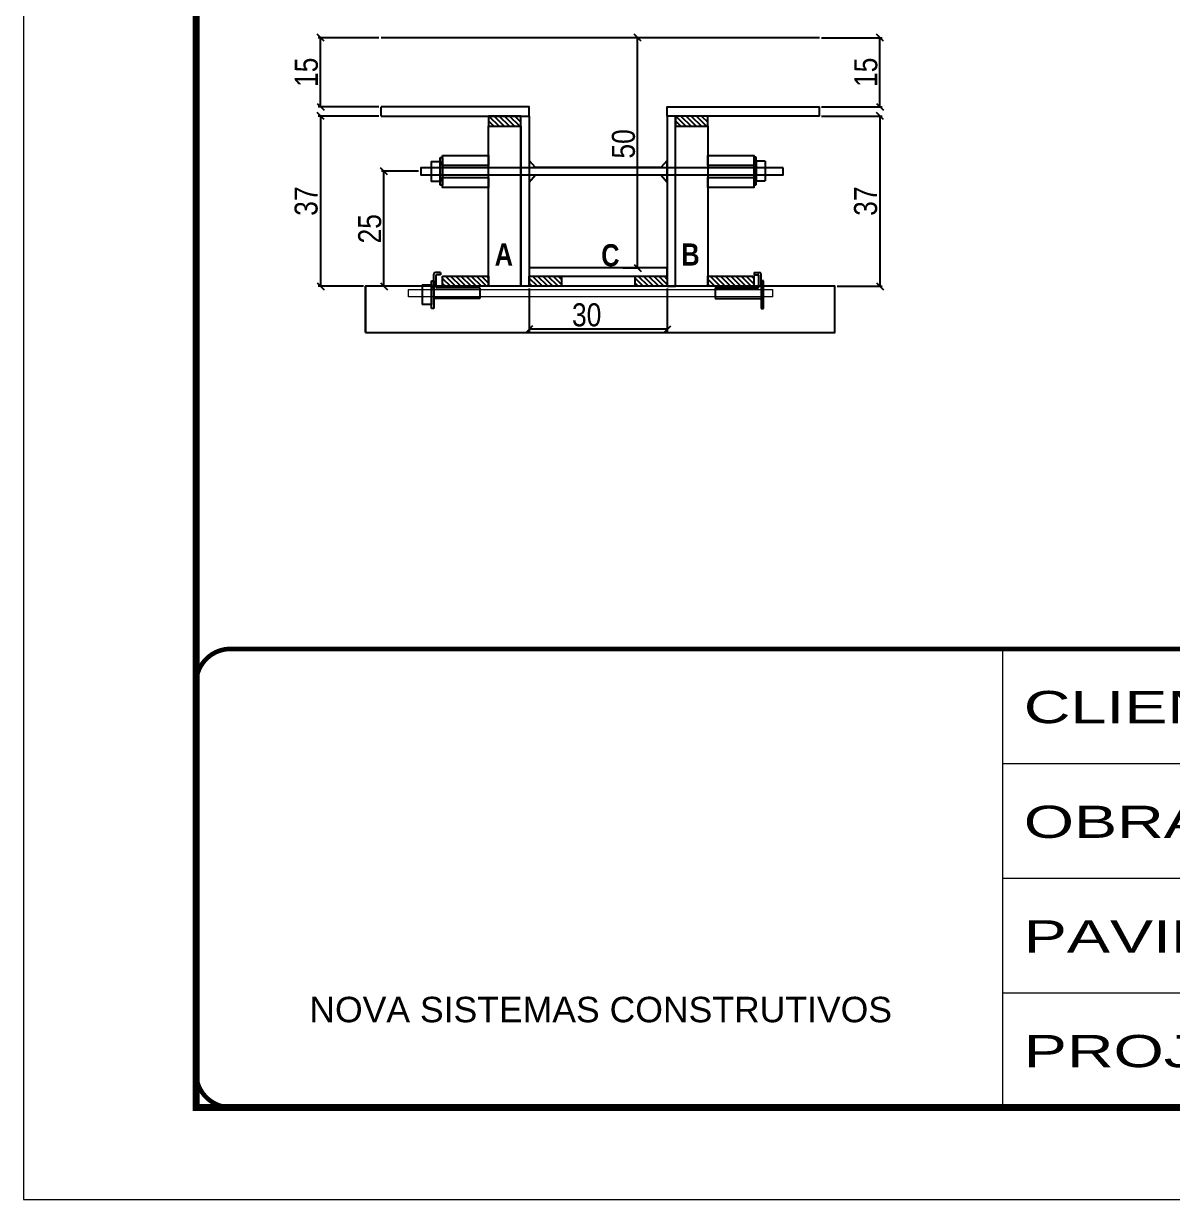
# Model space of a CAD drawing. Extents: x -3394 to 16474, y -5031 to 14397.
# Drawn here: x 7442 to 7942, y 11049 to 11560 of the extents above; entities that cross this region are included whole.
import ezdxf

# ---------------------------------------------------------------- set-up
doc = ezdxf.new("R2010")
doc.units = 0
doc.linetypes.add('CONTINUO', pattern=[0])
doc.linetypes.add('DASHED', pattern=[0.75, 0.5, -0.25])
doc.layers.get('0').update_dxf_attribs({"linetype": 'CONTINUOUS'})
doc.layers.get('Defpoints').update_dxf_attribs({"linetype": 'CONTINUOUS'})
for name, color, linetype in [('1HACHURA MADEIRAS', 1, 'CONTINUOUS'), ('barrote', 251, 'CONTINUOUS'), ('COTA', 241, 'CONTINUOUS'), ('detalhes', 4, 'CONTINUOUS'), ('Painéis', 200, 'CONTINUOUS'), ('presilha', 1, 'CONTINUOUS'), ('SARR_2.2x10', 60, 'CONTINUOUS'), ('SARR_2.2x7', 40, 'CONTINUOUS'), ('SARR_3.5x7', 81, 'CONTINUOUS'), ('Tubo de PVC', 51, 'CONTINUOUS')]:
    doc.layers.add(name, color=color, linetype=linetype)
for name, color, linetype, lineweight in [('CONCRETO', 251, 'CONTINUOUS', 25), ('Folhas', 255, 'CONTINUOUS', 9), ('SARRAFO DE PRESSAO', 251, 'DASHED', 9), ('SCO-___-LAJ', 2, 'CONTINUOUS', 0)]:
    doc.layers.add(name, color=color, linetype=linetype, lineweight=lineweight)
doc.styles.add('ARIAL', font='arial.ttf')
doc.styles.add('COTA TECNICA 2X', font='techl___.ttf', dxfattribs={"height": 10})
doc.styles.add('TECNICA', font='techb___.ttf', dxfattribs={"height": 10})
doc.styles.add('Tecnologia', font='')
doc.styles.get('Tecnologia').set_extended_font_data('Forgotten Futurist')
doc.dimstyles.new('SECAO', dxfattribs={"dimscale": 0.333333, "dimtxt": 5, "dimasz": 9, "dimexe": 3, "dimexo": 3, "dimgap": 3, "dimtad": 1, "dimdec": 1, "dimlfac": 0.5, "dimzin": 12, "dimdsep": 46, "dimtxsty": 'COTA TECNICA 2X', "dimblk1": 'OBLIQUE', "dimblk2": 'OBLIQUE', "dimsah": 1, "dimcen": 0.9, "dimclrd": 4, "dimclre": 4, "dimclrt": 240, "dimadec": 1, "dimazin": 3, "dimtfac": 1, "dimtdec": 1, "dimtmove": 0, "dimatfit": 3, "dimfxl": 1, "dimtolj": 1, "dimtzin": 12, "dimarcsym": 0})

# ---------------------------------------------------------------- blocks, each defined once
blk = doc.blocks.new('9999999999')
at = {"color": 30, "linetype": 'CONTINUO'}
for p, q in [((98564.56, 34230.21), (98564.56, 34429.45)), ((98564.56, 34379.64), (99583.98, 34379.64)), ((98564.56, 34329.83), (99487.98, 34329.83)), ((98564.56, 34280.02), (99487.98, 34280.02))]:
    blk.add_line(p, q, dxfattribs=at)
at = {"color": 30, "linetype": 'CONTINUO', "const_width": 2}
blk.add_lwpolyline([(99583.98, 34230.21), (99583.98, 34414.45, 0.414214), (99568.98, 34429.45), (98228.98, 34429.45, 0.414214), (98213.98, 34414.45), (98213.98, 34245.21, 0.414214), (98228.98, 34230.21), (99583.98, 34230.21)], format="xyb", dxfattribs=at)
at = {"layer": 'Folhas'}
blk.add_lwpolyline([(98138.98, 34190.21), (99623.98, 34190.21), (99623.98, 35240.21), (98138.98, 35240.21)], close=True, dxfattribs=at)
at = {"layer": 'Folhas', "color": 30, "const_width": 3}
blk.add_lwpolyline([(98213.98, 34230.21), (99583.98, 34230.21), (99583.98, 35200.21), (98213.98, 35200.21)], close=True, dxfattribs=at)
at = {"color": 7, "linetype": 'Continuous', "ltscale": 5, "style": 'ARIAL'}
blk.add_text('NOVA SISTEMAS CONSTRUTIVOS', height=11.0592, dxfattribs=at).set_placement((98263.19, 34267.21))
at = {"layer": 'Folhas', "color": 7, "style": 'Tecnologia', "width": 1.5}
for s, p in [('CLIENTE:', (98573.65, 34397.17)), ('OBRA:', (98573.65, 34347.31)), ('PAVIMENTO:', (98573.65, 34297.5)), ('PROJETO:', (98573.65, 34247.69))]:
    blk.add_text(s, height=14, dxfattribs=at).set_placement(p)
blk = doc.blocks.new('_Oblique')
at = {"color": 0, "linetype": 'ByBlock', "lineweight": -2}
blk.add_line((-0.5, -0.5), (0.5, 0.5), dxfattribs=at)
blk = doc.blocks.new('*D339')
at = {"layer": 'COTA', "color": 4, "lineweight": -2, "transparency": 16777216}
for p, q in [((7661.94, 11445.19), (7661.94, 11426.52)), ((7721.94, 11445.19), (7721.94, 11426.52)), ((7721.94, 11427.52), (7661.94, 11427.52))]:
    blk.add_line(p, q, dxfattribs=at)
at = {"layer": 'Defpoints', "color": 0, "transparency": 16777216}
for p in [(7661.94, 11446.19), (7721.94, 11446.19), (7661.94, 11427.52)]:
    blk.add_point(p, dxfattribs=at)
at = {"layer": 'COTA', "color": 4, "lineweight": -2, "transparency": 16777216, "xscale": 3, "yscale": 3, "zscale": 3, "rotation": 180}
blk.add_blockref('_Oblique', (7661.94, 11427.52), dxfattribs=at)
at = {"layer": 'COTA', "color": 4, "lineweight": -2, "transparency": 16777216, "xscale": 3, "yscale": 3, "zscale": 3}
blk.add_blockref('_Oblique', (7721.94, 11427.52), dxfattribs=at)
at = {"layer": 'COTA', "color": 240, "transparency": 16777216, "insert": (7686.94, 11433.74), "char_height": 10, "attachment_point": 5, "style": 'COTA TECNICA 2X'}
blk.add_mtext('\\A1;30', dxfattribs=at)
blk = doc.blocks.new('PRESILHA METÁLICA 1')
at = {"layer": 'presilha'}
for p, q in [((6, 15.5), (7.5, 15.5)), ((6, -2.5), (6, 15.5)), ((7.5, 10.64), (7.5, 19.86)), ((7.5, 15.5), (7.5, -2.5)), ((12, 21), (8.64, 21)), ((9, 11.57), (9, 18.93)), ((12, 19.5), (9.57, 19.5)), ((12, 21), (12, 19.5)), ((0, 13), (6, 13)), ((0, 13), (0, 0)), ((6, 13), (6, 0)), ((37.5, 11), (9.57, 11)), ((37.5, 11), (37.5, 4.1)), ((6, 0), (0, 0)), ((37.5, 4.1), (7.5, 4.1)), ((7.5, -2.5), (6, -2.5))]:
    blk.add_line(p, q, dxfattribs=at)
for centre, radius, start, end in [((8.64, 19.86), 1.14, 90, 180), ((9.57, 18.93), 0.57, 90, 180), ((9.57, 11.57), 0.57, 180, 270)]:
    blk.add_arc(centre, radius, start, end, dxfattribs=at)
blk = doc.blocks.new('PRESILHA METÁLICA 2')
at = {"layer": 'presilha'}
for p, q in [((-5.25, 23.5), (-5.25, 22)), ((-5.25, 23.5), (-1.89, 23.5)), ((-5.25, 22), (-2.82, 22)), ((-2.25, 14.07), (-2.25, 21.43)), ((-0.75, 14.64), (-0.75, 22.36)), ((0.75, 18), (-0.75, 18)), ((-0.75, 18), (-0.75, 0)), ((0.75, 0), (0.75, 18)), ((-30.75, 13.5), (-30.75, 6.6)), ((-30.75, 13.5), (-2.82, 13.5)), ((-30.75, 6.6), (-0.75, 6.6)), ((-0.75, 0), (0.75, 0))]:
    blk.add_line(p, q, dxfattribs=at)
for centre, radius, start, end in [((-1.89, 22.36), 1.14, 0, 90), ((-2.82, 21.43), 0.57, 0, 90), ((-2.82, 14.07), 0.57, 270, 0)]:
    blk.add_arc(centre, radius, start, end, dxfattribs=at)
blk = doc.blocks.new('*D340')
at = {"layer": 'COTA', "color": 4, "lineweight": -2, "transparency": 16777216}
for p, q in [((7596.64, 11520.19), (7570.29, 11520.19)), ((7571.29, 11520.19), (7571.29, 11446.19)), ((7589.88, 11446.19), (7570.29, 11446.19))]:
    blk.add_line(p, q, dxfattribs=at)
at = {"layer": 'Defpoints', "color": 0, "transparency": 16777216}
for p in [(7597.64, 11520.19), (7571.29, 11446.19), (7590.88, 11446.19)]:
    blk.add_point(p, dxfattribs=at)
at = {"layer": 'COTA', "color": 4, "lineweight": -2, "transparency": 16777216, "xscale": 3, "yscale": 3, "zscale": 3}
for p, rotation in [((7571.29, 11520.19), 90), ((7571.29, 11446.19), 270)]:
    blk.add_blockref('_Oblique', p, dxfattribs=dict(at, rotation=rotation))
at = {"layer": 'COTA', "color": 240, "transparency": 16777216, "insert": (7565.07, 11483.19), "char_height": 10, "attachment_point": 5, "rotation": 90, "style": 'COTA TECNICA 2X'}
blk.add_mtext('\\A1;37', dxfattribs=at)
blk = doc.blocks.new('*D341')
at = {"layer": 'COTA', "color": 4, "lineweight": -2, "transparency": 16777216}
for p, q in [((7709.07, 11454.19), (7709.07, 11554.19)), ((7702.66, 11454.19), (7710.07, 11454.19))]:
    blk.add_line(p, q, dxfattribs=at)
at = {"layer": 'Defpoints', "color": 0, "transparency": 16777216}
for p in [(7709.07, 11554.19), (7709.07, 11554.19), (7701.66, 11454.19)]:
    blk.add_point(p, dxfattribs=at)
at = {"layer": 'COTA', "color": 4, "lineweight": -2, "transparency": 16777216, "xscale": 3, "yscale": 3, "zscale": 3}
for p, rotation in [((7709.07, 11554.19), 90), ((7709.07, 11454.19), 270)]:
    blk.add_blockref('_Oblique', p, dxfattribs=dict(at, rotation=rotation))
at = {"layer": 'COTA', "color": 240, "transparency": 16777216, "insert": (7702.96, 11508.08), "char_height": 10, "attachment_point": 5, "rotation": 90, "style": 'COTA TECNICA 2X'}
blk.add_mtext('\\A1;50', dxfattribs=at)
blk = doc.blocks.new('*D342')
at = {"layer": 'COTA', "color": 4, "lineweight": -2, "transparency": 16777216}
for p, q in [((7596.64, 11554.19), (7570.29, 11554.19)), ((7571.29, 11524.19), (7571.29, 11554.19)), ((7596.64, 11524.19), (7570.29, 11524.19))]:
    blk.add_line(p, q, dxfattribs=at)
at = {"layer": 'Defpoints', "color": 0, "transparency": 16777216}
for p in [(7571.29, 11554.19), (7597.64, 11554.19), (7597.64, 11524.19)]:
    blk.add_point(p, dxfattribs=at)
at = {"layer": 'COTA', "color": 4, "lineweight": -2, "transparency": 16777216, "xscale": 3, "yscale": 3, "zscale": 3}
for p, rotation in [((7571.29, 11554.19), 90), ((7571.29, 11524.19), 270)]:
    blk.add_blockref('_Oblique', p, dxfattribs=dict(at, rotation=rotation))
at = {"layer": 'COTA', "color": 240, "transparency": 16777216, "insert": (7565.18, 11539.19), "char_height": 10, "attachment_point": 5, "rotation": 90, "style": 'COTA TECNICA 2X'}
blk.add_mtext('\\A1;15', dxfattribs=at)
blk = doc.blocks.new('*D343')
at = {"layer": 'COTA', "color": 4, "lineweight": -2, "transparency": 16777216}
for p, q in [((7789.04, 11520.19), (7815.4, 11520.19)), ((7814.4, 11520.19), (7814.4, 11446.19)), ((7795.8, 11446.19), (7815.4, 11446.19))]:
    blk.add_line(p, q, dxfattribs=at)
at = {"layer": 'Defpoints', "color": 0, "transparency": 16777216}
for p in [(7788.04, 11520.19), (7794.8, 11446.19), (7814.4, 11446.19)]:
    blk.add_point(p, dxfattribs=at)
at = {"layer": 'COTA', "color": 4, "lineweight": -2, "transparency": 16777216, "xscale": 3, "yscale": 3, "zscale": 3}
for p, rotation in [((7814.4, 11520.19), 90), ((7814.4, 11446.19), 270)]:
    blk.add_blockref('_Oblique', p, dxfattribs=dict(at, rotation=rotation))
at = {"layer": 'COTA', "color": 240, "transparency": 16777216, "insert": (7808.18, 11483.19), "char_height": 10, "attachment_point": 5, "rotation": 90, "style": 'COTA TECNICA 2X'}
blk.add_mtext('\\A1;37', dxfattribs=at)
blk = doc.blocks.new('*D344')
at = {"layer": 'COTA', "color": 4, "lineweight": -2, "transparency": 16777216}
for p, q in [((7789.04, 11554.19), (7815.4, 11554.19)), ((7814.4, 11524.19), (7814.4, 11554.19)), ((7789.04, 11524.19), (7815.4, 11524.19))]:
    blk.add_line(p, q, dxfattribs=at)
at = {"layer": 'Defpoints', "color": 0, "transparency": 16777216}
for p in [(7788.04, 11554.19), (7814.4, 11554.19), (7788.04, 11524.19)]:
    blk.add_point(p, dxfattribs=at)
at = {"layer": 'COTA', "color": 4, "lineweight": -2, "transparency": 16777216, "xscale": 3, "yscale": 3, "zscale": 3}
for p, rotation in [((7814.4, 11554.19), 90), ((7814.4, 11524.19), 270)]:
    blk.add_blockref('_Oblique', p, dxfattribs=dict(at, rotation=rotation))
at = {"layer": 'COTA', "color": 240, "transparency": 16777216, "insert": (7808.29, 11539.19), "char_height": 10, "attachment_point": 5, "rotation": 90, "style": 'COTA TECNICA 2X'}
blk.add_mtext('\\A1;15', dxfattribs=at)
blk = doc.blocks.new('*D359')
at = {"layer": 'COTA', "color": 4, "lineweight": -2, "transparency": 16777216}
for p, q in [((7613.86, 11496.19), (7597.81, 11496.19)), ((7598.81, 11446.19), (7598.81, 11496.19)), ((7623.34, 11446.19), (7597.81, 11446.19))]:
    blk.add_line(p, q, dxfattribs=at)
at = {"layer": 'Defpoints', "color": 0, "transparency": 16777216}
for p in [(7598.81, 11496.19), (7614.86, 11496.19), (7624.34, 11446.19)]:
    blk.add_point(p, dxfattribs=at)
at = {"layer": 'COTA', "color": 4, "lineweight": -2, "transparency": 16777216, "xscale": 3, "yscale": 3, "zscale": 3}
for p, rotation in [((7598.81, 11496.19), 90), ((7598.81, 11446.19), 270)]:
    blk.add_blockref('_Oblique', p, dxfattribs=dict(at, rotation=rotation))
at = {"layer": 'COTA', "color": 240, "transparency": 16777216, "insert": (7592.7, 11471.19), "char_height": 10, "attachment_point": 5, "rotation": 90, "style": 'COTA TECNICA 2X'}
blk.add_mtext('\\A1;25', dxfattribs=at)

msp = doc.modelspace()

# ---------------------------------------------------------------- hatches: boundary and pattern name
at = {"layer": 'SARR_2.2x10'}
h = msp.add_hatch(dxfattribs=at)
h.set_pattern_fill('ANSI31', color=256, scale=0.5, angle=90)
h.set_pattern_definition([(135, (40722.1631, -112065.9788), (-1.122532015, -1.122532015), [])])
h.paths.add_polyline_path([(7624.34, 11450.59), (7624.34, 11446.19), (7644.34, 11446.19), (7644.34, 11450.59)])
h = msp.add_hatch(dxfattribs=at)
h.set_pattern_fill('ANSI31', color=256, scale=0.5, angle=90)
h.set_pattern_definition([(135, (40857.3631, -112065.9788), (-1.122532015, -1.122532015), [])])
h.paths.add_polyline_path([(7739.54, 11450.59), (7739.54, 11446.19), (7759.54, 11446.19), (7759.54, 11450.59)])
at = {"layer": 'SARR_2.2x7'}
h = msp.add_hatch(dxfattribs=at)
h.set_pattern_fill('ANSI31', color=256, scale=0.5, angle=90)
h.set_pattern_definition([(135, (40666.9631, -111996.3788), (-1.122532015, -1.122532015), [])])
h.paths.add_polyline_path([(7644.34, 11520.19), (7644.34, 11515.79), (7658.34, 11515.79), (7658.34, 11520.19)])
h = msp.add_hatch(dxfattribs=at)
h.set_pattern_fill('ANSI31', color=256, scale=0.5, angle=90)
h.set_pattern_definition([(135, (40748.1631, -111996.3788), (-1.122532015, -1.122532015), [])])
h.paths.add_polyline_path([(7725.54, 11520.19), (7725.54, 11515.79), (7739.54, 11515.79), (7739.54, 11520.19)])
h = msp.add_hatch(dxfattribs=at)
h.set_pattern_fill('ANSI31', color=256, scale=0.5, angle=90)
h.set_pattern_definition([(135, (40849.7631, -112065.9788), (-1.122532015, -1.122532015), [])])
h.paths.add_polyline_path([(7661.94, 11450.59), (7661.94, 11446.19), (7675.94, 11446.19), (7675.94, 11450.59)])
h = msp.add_hatch(dxfattribs=at)
h.set_pattern_fill('ANSI31', color=256, scale=0.5, angle=90)
h.set_pattern_definition([(135, (40895.7631, -112065.9788), (-1.122532015, -1.122532015), [])])
h.paths.add_polyline_path([(7707.94, 11450.59), (7707.94, 11446.19), (7721.94, 11446.19), (7721.94, 11450.59)])

# ---------------------------------------------------------------- linework, layer by layer
at = {"layer": '1HACHURA MADEIRAS', "elevation": 0}
for points in [[(7624.34, 11503.1), (7644.34, 11503.1), (7644.34, 11498.7), (7624.34, 11498.7)], [(7739.54, 11503.1), (7759.54, 11503.1), (7759.54, 11498.7), (7739.54, 11498.7)], [(7624.34, 11493.5), (7644.34, 11493.5), (7644.34, 11489.1), (7624.34, 11489.1)], [(7739.54, 11493.5), (7759.54, 11493.5), (7759.54, 11489.1), (7739.54, 11489.1)]]:
    msp.add_lwpolyline(points, close=True, dxfattribs=at)
at = {"layer": 'barrote', "elevation": 0}
msp.add_lwpolyline([(7590.88, 11426.19), (7794.8, 11426.19), (7794.8, 11446.19), (7590.88, 11446.19)], close=True, dxfattribs=at)
at = {"layer": 'CONCRETO', "linetype": 'Continuous'}
msp.add_line((7788.04, 11554.19), (7597.64, 11554.19), dxfattribs=at)
at = {"layer": 'detalhes', "color": 250}
msp.add_line((7590.88, 11426.19), (7590.88, 11446.19), dxfattribs=at)
at = {"layer": 'Painéis', "linetype": 'Continuous'}
for p, q in [((7597.64, 11520.19), (7597.64, 11524.19)), ((7788.04, 11520.19), (7788.04, 11524.19))]:
    msp.add_line(p, q, dxfattribs=at)
at = {"layer": 'Painéis', "linetype": 'Continuous', "elevation": 0}
for points in [[(7597.64, 11520.19), (7661.94, 11520.19), (7661.94, 11524.19), (7597.64, 11524.19)], [(7788.04, 11520.19), (7721.94, 11520.19), (7721.94, 11524.19), (7788.04, 11524.19)]]:
    msp.add_lwpolyline(points, dxfattribs=at)
for points in [[(7658.34, 11446.19), (7658.34, 11520.19), (7661.94, 11520.19), (7661.94, 11446.19)], [(7725.54, 11446.19), (7725.54, 11520.19), (7721.94, 11520.19), (7721.94, 11446.19)], [(7721.94, 11454.19), (7661.94, 11454.19), (7661.94, 11450.59), (7721.94, 11450.59)]]:
    msp.add_lwpolyline(points, close=True, dxfattribs=at)
at = {"layer": 'presilha'}
for p, q in [((7760.54, 11502.29), (7759.54, 11502.29)), ((7759.54, 11502.29), (7759.54, 11490.29)), ((7760.54, 11490.29), (7760.54, 11502.29)), ((7619.34, 11500.43, 0), (7623.34, 11500.43, 0)), ((7619.34, 11500.43, 0), (7619.34, 11491.77, 0)), ((7623.34, 11502.1, 0), (7624.34, 11502.1, 0)), ((7623.34, 11490.1, 0), (7623.34, 11502.1, 0)), ((7623.34, 11500.43, 0), (7623.34, 11491.77, 0)), ((7624.34, 11502.1, 0), (7624.34, 11490.1, 0)), ((7764.54, 11500.62), (7760.54, 11500.62)), ((7760.54, 11500.62), (7760.54, 11491.96)), ((7764.54, 11500.62), (7764.54, 11491.96)), ((7623.34, 11491.77, 0), (7619.34, 11491.77, 0)), ((7624.34, 11490.1, 0), (7623.34, 11490.1, 0)), ((7759.54, 11490.29), (7760.54, 11490.29)), ((7760.54, 11491.96), (7764.54, 11491.96))]:
    msp.add_line(p, q, dxfattribs=at)
at = {"layer": 'presilha', "elevation": 0}
msp.add_lwpolyline([(7772.32, 11497.69), (7614.86, 11497.69), (7614.86, 11494.69), (7772.32, 11494.69)], close=True, dxfattribs=at)
at = {"layer": 'SARR_2.2x10', "elevation": 0}
for points in [[(7624.34, 11450.59), (7644.34, 11450.59), (7644.34, 11446.19), (7624.34, 11446.19)], [(7739.54, 11450.59), (7759.54, 11450.59), (7759.54, 11446.19), (7739.54, 11446.19)]]:
    msp.add_lwpolyline(points, close=True, dxfattribs=at)
at = {"layer": 'SARR_2.2x7', "elevation": 0}
for points in [[(7658.34, 11520.19), (7644.34, 11520.19), (7644.34, 11515.79), (7658.34, 11515.79)], [(7739.54, 11520.19), (7725.54, 11520.19), (7725.54, 11515.79), (7739.54, 11515.79)], [(7661.94, 11450.59), (7675.94, 11450.59), (7675.94, 11446.19), (7661.94, 11446.19)], [(7707.94, 11450.59), (7721.94, 11450.59), (7721.94, 11446.19), (7707.94, 11446.19)]]:
    msp.add_lwpolyline(points, close=True, dxfattribs=at)
at = {"layer": 'SARR_3.5x7', "elevation": 0}
for points in [[(7644.34, 11515.79), (7658.34, 11515.79), (7658.34, 11446.19), (7644.34, 11446.19)], [(7725.54, 11515.79), (7739.54, 11515.79), (7739.54, 11446.19), (7725.54, 11446.19)]]:
    msp.add_lwpolyline(points, close=True, dxfattribs=at)
at = {"layer": 'SCO-___-LAJ', "color": 1, "elevation": 0}
msp.add_lwpolyline([(7609.49, 11444.86), (7767.65, 11444.86), (7767.65, 11441.66), (7609.49, 11441.66)], close=True, dxfattribs=at)
at = {"layer": 'Tubo de PVC', "elevation": 0}
msp.add_lwpolyline([(7661.94, 11500.93), (7661.94, 11491.45), (7664.74, 11494.6), (7719.14, 11494.6), (7721.94, 11491.45), (7721.94, 11500.93), (7719.14, 11497.78), (7664.74, 11497.78)], close=True, dxfattribs=at)

# ---------------------------------------------------------------- block references
at = {"layer": 'presilha', "xscale": 0.6666666666666666, "yscale": 0.6666666666666666, "zscale": 0.6666666666666666}
for name, p in [('PRESILHA METÁLICA 1', (7615.47, 11438.22)), ('PRESILHA METÁLICA 2', (7763.22, 11436.56))]:
    msp.add_blockref(name, p, dxfattribs=at)
at = {"layer": 'SARRAFO DE PRESSAO', "color": 6, "linetype": 'ByBlock'}
msp.add_blockref('9999999999', (-90696.77, -23140.8), dxfattribs=at)

# ---------------------------------------------------------------- texts
at = {"layer": 'detalhes', "style": 'TECNICA'}
for s, p in [('A', (7646.96, 11455.21)), ('C', (7693.26, 11454.9)), ('B', (7728.09, 11455.21))]:
    msp.add_text(s, height=9.6, dxfattribs=at).set_placement(p)

# ---------------------------------------------------------------- dimensions: what is measured, and where the dimension line sits
at = {"layer": 'COTA'}
for base, p1, p2, angle, picture, middle in [((7571.29, 11554.19), (7597.64, 11524.19), (7597.64, 11554.19), 90, '*D342', (7571.29, 11539.19)), ((7709.07, 11554.19), (7701.66, 11454.19), (7709.07, 11554.19), 90, '*D341', (7709.07, 11508.08)), ((7814.4, 11554.19), (7788.04, 11524.19), (7788.04, 11554.19), 90, '*D344', (7814.4, 11539.19)), ((7661.94, 11427.52, 0), (7721.94, 11446.19), (7661.94, 11446.19), 180, '*D339', (7686.94, 11427.52, 0))]:
    dim = msp.add_linear_dim(base=base, p1=p1, p2=p2, angle=angle, dimstyle='SECAO', dxfattribs=at)
    dim.commit()
    dim.dimension.update_dxf_attribs({"geometry": picture, "text_midpoint": middle, "dimtype": 160})
for base, p1, p2, picture, middle in [((7571.29, 11446.19), (7597.64, 11520.19), (7590.88, 11446.19), '*D340', (7565.07, 11483.19)), ((7814.4, 11446.19), (7788.04, 11520.19), (7794.8, 11446.19), '*D343', (7808.18, 11483.19)), ((7598.81, 11496.19), (7624.34, 11446.19), (7614.86, 11496.19), '*D359', (7592.7, 11471.19))]:
    dim = msp.add_linear_dim(base=base, p1=p1, p2=p2, angle=90, dimstyle='SECAO', dxfattribs=at)
    dim.commit()
    dim.dimension.update_dxf_attribs({"geometry": picture, "text_midpoint": middle})

doc.saveas('drawing.dxf')
